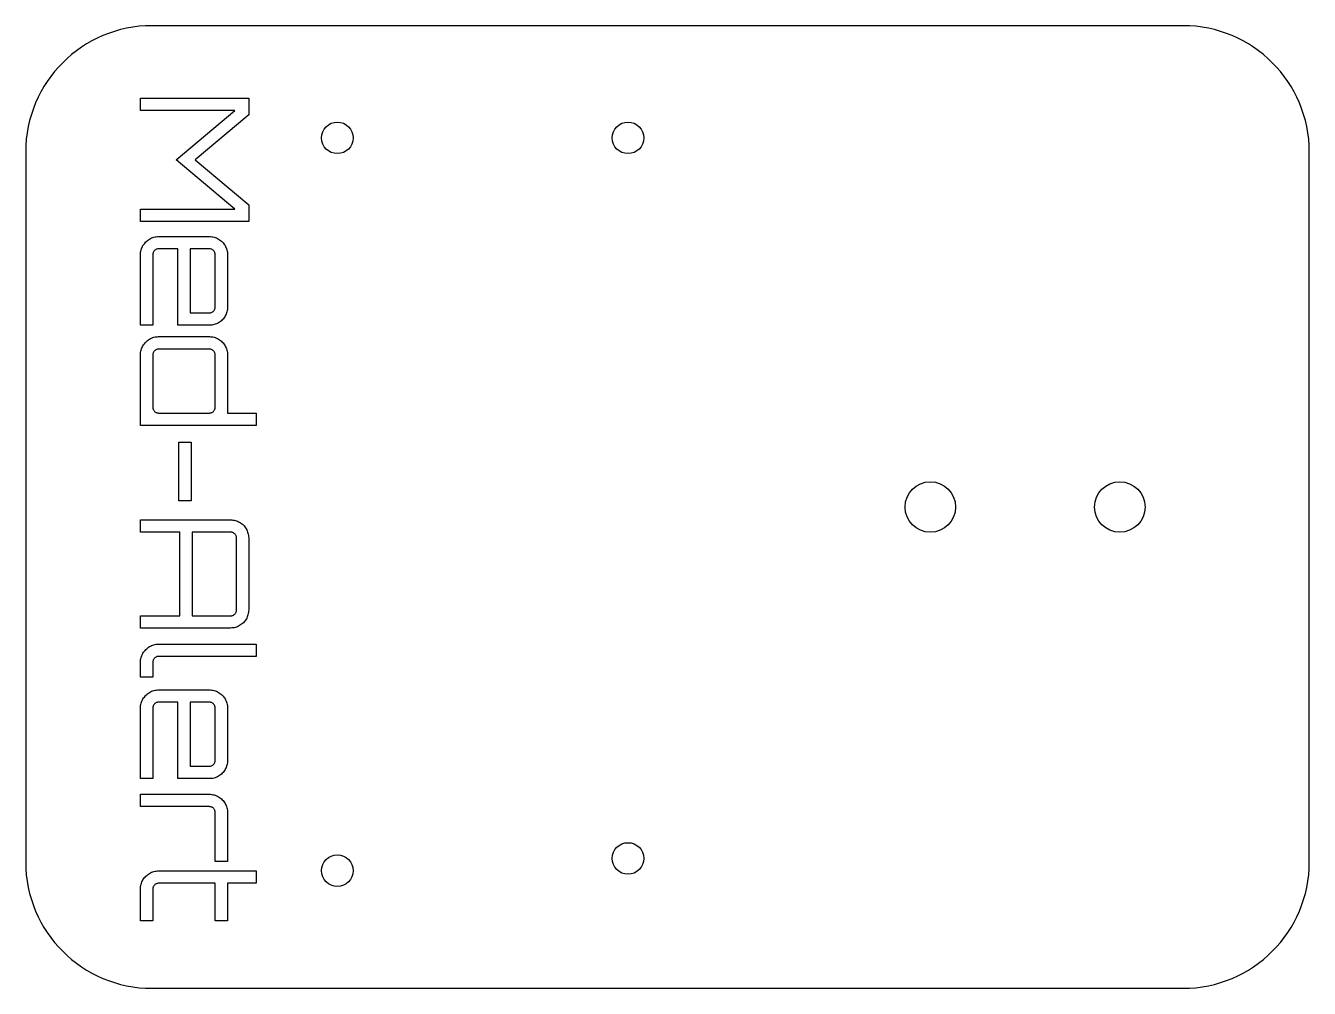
# Model space of a CAD drawing. Header units: metres. Extents: x -0.051 to 0.051, y -0.038 to 0.038.
import ezdxf

# ---------------------------------------------------------------- set-up
doc = ezdxf.new("R2010")
doc.units = ezdxf.units.M

msp = doc.modelspace()

# ---------------------------------------------------------------- linework, layer by layer
at = {"color": 7, "linetype": 'Continuous', "lineweight": 25}
for p, q in [((0.0408, 0.0381), (-0.0408, 0.0381)), ((-0.04171, 0.03236), (-0.03315, 0.03236)), ((-0.04171, 0.03139), (-0.04171, 0.03236)), ((-0.03315, 0.03236), (-0.03315, 0.03104)), ((-0.03425, 0.03139), (-0.04171, 0.03139)), ((-0.0389, 0.02748), (-0.03425, 0.03139)), ((-0.03315, 0.03104), (-0.03739, 0.02748)), ((-0.0508, 0.0281), (-0.0508, -0.0281)), ((-0.03425, 0.02357), (-0.0389, 0.02748)), ((-0.03739, 0.02748), (-0.03315, 0.02393)), ((0.0508, -0.0281), (0.0508, 0.0281)), ((-0.04171, 0.02357), (-0.03425, 0.02357)), ((-0.04171, 0.02261), (-0.04171, 0.02357)), ((-0.03315, 0.02393), (-0.03315, 0.02261)), ((-0.03315, 0.02261), (-0.04171, 0.02261)), ((-0.04028, 0.02141), (-0.03626, 0.02141)), ((-0.03875, 0.02043), (-0.04028, 0.02043)), ((-0.03875, 0.01438), (-0.03875, 0.02043)), ((-0.03626, 0.02043), (-0.03778, 0.02043)), ((-0.03778, 0.02043), (-0.03778, 0.01537)), ((-0.04171, 0.01438), (-0.04171, 0.01997)), ((-0.04074, 0.01997), (-0.04074, 0.01438)), ((-0.03579, 0.01583), (-0.03579, 0.01997)), ((-0.03482, 0.01997), (-0.03482, 0.01583)), ((-0.03778, 0.01537), (-0.03626, 0.01537)), ((-0.04074, 0.01438), (-0.04171, 0.01438)), ((-0.03626, 0.01438), (-0.03875, 0.01438)), ((-0.04028, 0.01349), (-0.03626, 0.01349)), ((-0.03626, 0.0125), (-0.04028, 0.0125)), ((-0.04171, 0.00646), (-0.04171, 0.01204)), ((-0.04074, 0.01204), (-0.04074, 0.0079)), ((-0.03579, 0.0079), (-0.03579, 0.01204)), ((-0.03482, 0.01204), (-0.03482, 0.00744)), ((-0.04028, 0.00744), (-0.03626, 0.00744)), ((-0.03482, 0.00744), (-0.03256, 0.00744)), ((-0.03256, 0.00744), (-0.03256, 0.00646)), ((-0.03256, 0.00646), (-0.04171, 0.00646)), ((-0.03868, 0.00513), (-0.03771, 0.00513)), ((-0.03868, 0.0005), (-0.03868, 0.00513)), ((-0.03771, 0.00513), (-0.03771, 0.0005)), ((-0.03771, 0.0005), (-0.03868, 0.0005)), ((-0.04171, -0.00102), (-0.03458, -0.00102)), ((-0.04171, -0.00198), (-0.04171, -0.00102)), ((-0.03859, -0.00198), (-0.04171, -0.00198)), ((-0.03859, -0.00862), (-0.03859, -0.00198)), ((-0.03762, -0.00198), (-0.03762, -0.00862)), ((-0.03458, -0.00198), (-0.03762, -0.00198)), ((-0.03412, -0.00815), (-0.03412, -0.00245)), ((-0.03315, -0.00245), (-0.03315, -0.00815)), ((-0.04171, -0.00862), (-0.03859, -0.00862)), ((-0.04171, -0.00958), (-0.04171, -0.00862)), ((-0.03762, -0.00862), (-0.03458, -0.00862)), ((-0.03458, -0.00958), (-0.04171, -0.00958)), ((-0.04028, -0.01085), (-0.03256, -0.01085)), ((-0.03256, -0.01085), (-0.03256, -0.01183)), ((-0.03256, -0.01183), (-0.04028, -0.01183)), ((-0.04171, -0.01346), (-0.04171, -0.01229)), ((-0.04074, -0.01229), (-0.04074, -0.01346)), ((-0.04074, -0.01346), (-0.04171, -0.01346)), ((-0.04028, -0.01448), (-0.03626, -0.01448)), ((-0.04171, -0.0215), (-0.04171, -0.01591)), ((-0.04074, -0.01591), (-0.04074, -0.0215)), ((-0.03875, -0.01545), (-0.04028, -0.01545)), ((-0.03875, -0.0215), (-0.03875, -0.01545)), ((-0.03626, -0.01545), (-0.03778, -0.01545)), ((-0.03778, -0.01545), (-0.03778, -0.02051)), ((-0.03579, -0.02005), (-0.03579, -0.01591)), ((-0.03482, -0.01591), (-0.03482, -0.02005)), ((-0.03778, -0.02051), (-0.03626, -0.02051)), ((-0.04074, -0.0215), (-0.04171, -0.0215)), ((-0.03626, -0.0215), (-0.03875, -0.0215)), ((-0.04171, -0.02274), (-0.03626, -0.02274)), ((-0.04171, -0.02372), (-0.04171, -0.02274)), ((-0.03626, -0.02372), (-0.04171, -0.02372)), ((-0.03579, -0.02806), (-0.03579, -0.02418)), ((-0.03482, -0.02418), (-0.03482, -0.02806)), ((-0.03482, -0.02806), (-0.03579, -0.02806)), ((-0.04028, -0.02881), (-0.03256, -0.02881)), ((-0.03256, -0.02881), (-0.03256, -0.02978)), ((-0.04171, -0.03277), (-0.04171, -0.03025)), ((-0.04074, -0.03025), (-0.04074, -0.03277)), ((-0.03579, -0.02978), (-0.04028, -0.02978)), ((-0.03579, -0.03277), (-0.03579, -0.02978)), ((-0.03482, -0.02978), (-0.03482, -0.03277)), ((-0.03256, -0.02978), (-0.03482, -0.02978)), ((-0.04074, -0.03277), (-0.04171, -0.03277)), ((-0.03482, -0.03277), (-0.03579, -0.03277)), ((-0.0408, -0.0381), (0.0408, -0.0381))]:
    msp.add_line(p, q, dxfattribs=at)
for centre, radius in [((-0.02613, 0.02922), 0.00125), ((-0.00313, 0.02922), 0.00125), ((0.0208, 0), 0.002), ((0.0358, 0), 0.002), ((-0.00313, -0.02782), 0.00125), ((-0.02613, -0.02878), 0.00125)]:
    msp.add_circle(centre, radius, dxfattribs=at)
for centre, start, end in [((-0.0408, 0.0281), 90, 180), ((0.0408, 0.0281), 0, 90), ((-0.0408, -0.0281), 180, 270), ((0.0408, -0.0281), 270, 0)]:
    msp.add_arc(centre, 0.01, start, end, dxfattribs=at)
for points, knots in [([(-0.04171, 0.01997), (-0.04171, 0.02003), (-0.04171, 0.02016), (-0.04167, 0.02035), (-0.04161, 0.02052), (-0.04152, 0.02069), (-0.04141, 0.02084), (-0.04129, 0.02099), (-0.04115, 0.02111), (-0.041, 0.02121), (-0.04083, 0.0213), (-0.04065, 0.02136), (-0.04047, 0.0214), (-0.04034, 0.0214), (-0.04028, 0.02141)], [0, 0, 0, 0, 0.085601, 0.168929, 0.251189, 0.334433, 0.4178, 0.499964, 0.582128, 0.665495, 0.748739, 0.831969, 0.914399, 1, 1, 1, 1]), ([(-0.03626, 0.02141), (-0.03619, 0.0214), (-0.03607, 0.0214), (-0.03588, 0.02136), (-0.0357, 0.0213), (-0.03554, 0.02121), (-0.03538, 0.02111), (-0.03524, 0.02099), (-0.03512, 0.02084), (-0.03501, 0.02069), (-0.03493, 0.02052), (-0.03486, 0.02035), (-0.03483, 0.02016), (-0.03482, 0.02003), (-0.03482, 0.01997)], [0, 0, 0, 0, 0.08559, 0.168757, 0.251257, 0.334491, 0.417846, 0.5, 0.582154, 0.665509, 0.748743, 0.831243, 0.91441, 1, 1, 1, 1]), ([(-0.04028, 0.02043), (-0.04031, 0.02043), (-0.04037, 0.02043), (-0.04045, 0.0204), (-0.04053, 0.02036), (-0.0406, 0.0203), (-0.04067, 0.02023), (-0.04071, 0.02015), (-0.04073, 0.02006), (-0.04074, 0.02), (-0.04074, 0.01997)], [0, 0, 0, 0, 0.125919, 0.24713, 0.370966, 0.500282, 0.627791, 0.750515, 0.871726, 1, 1, 1, 1]), ([(-0.03579, 0.01997), (-0.0358, 0.02), (-0.0358, 0.02006), (-0.03583, 0.02015), (-0.03587, 0.02023), (-0.03593, 0.0203), (-0.036, 0.02036), (-0.03608, 0.0204), (-0.03617, 0.02043), (-0.03623, 0.02043), (-0.03626, 0.02043)], [0, 0, 0, 0, 0.1283637, 0.2496585, 0.3735807, 0.5011784, 0.628776, 0.7526982, 0.873993, 1, 1, 1, 1]), ([(-0.03482, 0.01583), (-0.03482, 0.01577), (-0.03483, 0.01564), (-0.03486, 0.01545), (-0.03493, 0.01527), (-0.03501, 0.0151), (-0.03512, 0.01495), (-0.03524, 0.01481), (-0.03538, 0.01468), (-0.03554, 0.01457), (-0.0357, 0.01449), (-0.03588, 0.01443), (-0.03607, 0.01439), (-0.03619, 0.01438), (-0.03626, 0.01438)], [0, 0, 0, 0, 0.0873862, 0.1715805, 0.2543379, 0.3377841, 0.4206769, 0.5023743, 0.5845737, 0.6674665, 0.7502378, 0.8320303, 0.9148849, 1, 1, 1, 1]), ([(-0.03626, 0.01537), (-0.03623, 0.01537), (-0.03617, 0.01537), (-0.03608, 0.0154), (-0.036, 0.01544), (-0.03593, 0.0155), (-0.03587, 0.01557), (-0.03583, 0.01565), (-0.0358, 0.01574), (-0.0358, 0.0158), (-0.03579, 0.01583)], [0, 0, 0, 0, 0.125919, 0.24713, 0.369854, 0.497362, 0.626679, 0.750515, 0.871726, 1, 1, 1, 1]), ([(-0.04171, 0.01204), (-0.04171, 0.0121), (-0.04171, 0.01223), (-0.04167, 0.01242), (-0.04161, 0.0126), (-0.04152, 0.01277), (-0.04141, 0.01292), (-0.04129, 0.01306), (-0.04115, 0.01319), (-0.041, 0.01329), (-0.04083, 0.01338), (-0.04065, 0.01344), (-0.04047, 0.01348), (-0.04034, 0.01348), (-0.04028, 0.01349)], [0, 0, 0, 0, 0.087433, 0.171819, 0.254373, 0.337863, 0.4208, 0.502541, 0.584282, 0.667218, 0.750034, 0.832835, 0.91484, 1, 1, 1, 1]), ([(-0.03626, 0.01349), (-0.03619, 0.01348), (-0.03607, 0.01348), (-0.03588, 0.01344), (-0.0357, 0.01338), (-0.03554, 0.01329), (-0.03538, 0.01319), (-0.03524, 0.01306), (-0.03512, 0.01292), (-0.03501, 0.01277), (-0.03493, 0.0126), (-0.03486, 0.01242), (-0.03483, 0.01223), (-0.03482, 0.0121), (-0.03482, 0.01204)], [0, 0, 0, 0, 0.085149, 0.167888, 0.249963, 0.332767, 0.415693, 0.497424, 0.579154, 0.66208, 0.74556, 0.82835, 0.912579, 1, 1, 1, 1]), ([(-0.04028, 0.0125), (-0.04031, 0.0125), (-0.04037, 0.01249), (-0.04045, 0.01247), (-0.04053, 0.01242), (-0.0406, 0.01236), (-0.04067, 0.01229), (-0.04071, 0.01221), (-0.04073, 0.01213), (-0.04074, 0.01207), (-0.04074, 0.01204)], [0, 0, 0, 0, 0.126217, 0.247713, 0.371841, 0.501463, 0.629273, 0.752287, 0.873783, 1, 1, 1, 1]), ([(-0.03579, 0.01204), (-0.0358, 0.01207), (-0.0358, 0.01213), (-0.03583, 0.01221), (-0.03587, 0.01229), (-0.03593, 0.01236), (-0.036, 0.01242), (-0.03608, 0.01247), (-0.03617, 0.01249), (-0.03623, 0.0125), (-0.03626, 0.0125)], [0, 0, 0, 0, 0.126305, 0.247886, 0.372101, 0.5, 0.627899, 0.752114, 0.873695, 1, 1, 1, 1]), ([(-0.04074, 0.0079), (-0.04074, 0.00787), (-0.04073, 0.00781), (-0.04071, 0.00772), (-0.04067, 0.00764), (-0.0406, 0.00757), (-0.04053, 0.00751), (-0.04045, 0.00747), (-0.04037, 0.00744), (-0.04031, 0.00744), (-0.04028, 0.00744)], [0, 0, 0, 0, 0.1261285, 0.2475402, 0.3704682, 0.5, 0.6295318, 0.7524598, 0.8738715, 1, 1, 1, 1]), ([(-0.03626, 0.00744), (-0.03623, 0.00744), (-0.03617, 0.00744), (-0.03608, 0.00747), (-0.036, 0.00751), (-0.03593, 0.00757), (-0.03587, 0.00764), (-0.03583, 0.00772), (-0.0358, 0.00781), (-0.0358, 0.00787), (-0.03579, 0.0079)], [0, 0, 0, 0, 0.126217, 0.247713, 0.370727, 0.498537, 0.628159, 0.752287, 0.873783, 1, 1, 1, 1]), ([(-0.03458, -0.00102), (-0.03452, -0.00102), (-0.03439, -0.00103), (-0.03421, -0.00106), (-0.03403, -0.00112), (-0.03386, -0.00121), (-0.03371, -0.00131), (-0.03357, -0.00143), (-0.03344, -0.00157), (-0.03334, -0.00173), (-0.03326, -0.00189), (-0.0332, -0.00207), (-0.03316, -0.00225), (-0.03316, -0.00238), (-0.03315, -0.00245)], [0, 0, 0, 0, 0.086018, 0.169601, 0.252015, 0.335316, 0.418228, 0.500289, 0.581772, 0.664684, 0.747985, 0.830399, 0.913982, 1, 1, 1, 1]), ([(-0.03412, -0.00245), (-0.03412, -0.00242), (-0.03412, -0.00236), (-0.03415, -0.00227), (-0.03419, -0.00219), (-0.03425, -0.00212), (-0.03432, -0.00206), (-0.0344, -0.00202), (-0.03449, -0.00199), (-0.03455, -0.00198), (-0.03458, -0.00198)], [0, 0, 0, 0, 0.126007, 0.247302, 0.371224, 0.498822, 0.626419, 0.750342, 0.871636, 1, 1, 1, 1]), ([(-0.03315, -0.00815), (-0.03316, -0.00822), (-0.03316, -0.00834), (-0.0332, -0.00853), (-0.03326, -0.00871), (-0.03334, -0.00887), (-0.03344, -0.00903), (-0.03357, -0.00917), (-0.03371, -0.00929), (-0.03386, -0.00939), (-0.03403, -0.00948), (-0.03421, -0.00954), (-0.03439, -0.00957), (-0.03452, -0.00958), (-0.03458, -0.00958)], [0, 0, 0, 0, 0.085977, 0.168768, 0.25187, 0.335131, 0.418004, 0.499447, 0.581972, 0.664844, 0.748105, 0.83048, 0.914023, 1, 1, 1, 1]), ([(-0.03458, -0.00862), (-0.03455, -0.00862), (-0.03449, -0.00861), (-0.0344, -0.00858), (-0.03432, -0.00854), (-0.03425, -0.00848), (-0.03419, -0.00841), (-0.03415, -0.00833), (-0.03412, -0.00824), (-0.03412, -0.00818), (-0.03412, -0.00815)], [0, 0, 0, 0, 0.127973, 0.248899, 0.371334, 0.498543, 0.627556, 0.751101, 0.872027, 1, 1, 1, 1]), ([(-0.04171, -0.01229), (-0.04171, -0.01223), (-0.04171, -0.0121), (-0.04167, -0.01192), (-0.04161, -0.01174), (-0.04152, -0.01157), (-0.04141, -0.01142), (-0.04129, -0.01128), (-0.04115, -0.01116), (-0.041, -0.01105), (-0.04083, -0.01096), (-0.04065, -0.0109), (-0.04047, -0.01086), (-0.04034, -0.01086), (-0.04028, -0.01085)], [0, 0, 0, 0, 0.085588, 0.168904, 0.251151, 0.334383, 0.417737, 0.499888, 0.58204, 0.665394, 0.748625, 0.831843, 0.914412, 1, 1, 1, 1]), ([(-0.04028, -0.01183), (-0.04031, -0.01183), (-0.04037, -0.01183), (-0.04045, -0.01186), (-0.04053, -0.0119), (-0.0406, -0.01197), (-0.04067, -0.01203), (-0.04071, -0.01212), (-0.04073, -0.0122), (-0.04074, -0.01226), (-0.04074, -0.01229)], [0, 0, 0, 0, 0.125919, 0.24713, 0.370966, 0.500282, 0.627791, 0.750515, 0.871726, 1, 1, 1, 1]), ([(-0.04171, -0.01591), (-0.04171, -0.01585), (-0.04171, -0.01572), (-0.04167, -0.01554), (-0.04161, -0.01536), (-0.04152, -0.01519), (-0.04141, -0.01504), (-0.04129, -0.0149), (-0.04115, -0.01478), (-0.041, -0.01467), (-0.04083, -0.01458), (-0.04065, -0.01452), (-0.04047, -0.01448), (-0.04034, -0.01448), (-0.04028, -0.01448)], [0, 0, 0, 0, 0.0856014, 0.1689295, 0.2511892, 0.3344334, 0.4177999, 0.4999641, 0.5821283, 0.6654948, 0.748739, 0.8319692, 0.9143986, 1, 1, 1, 1]), ([(-0.03626, -0.01448), (-0.03619, -0.01448), (-0.03607, -0.01448), (-0.03588, -0.01452), (-0.0357, -0.01458), (-0.03554, -0.01467), (-0.03538, -0.01478), (-0.03524, -0.0149), (-0.03512, -0.01504), (-0.03501, -0.01519), (-0.03493, -0.01536), (-0.03486, -0.01554), (-0.03483, -0.01572), (-0.03482, -0.01585), (-0.03482, -0.01591)], [0, 0, 0, 0, 0.08559, 0.168757, 0.251257, 0.334491, 0.417846, 0.5, 0.582154, 0.665509, 0.748743, 0.831243, 0.91441, 1, 1, 1, 1]), ([(-0.04028, -0.01545), (-0.04031, -0.01545), (-0.04037, -0.01545), (-0.04045, -0.01548), (-0.04053, -0.01553), (-0.0406, -0.01559), (-0.04067, -0.01565), (-0.04071, -0.01574), (-0.04073, -0.01582), (-0.04074, -0.01588), (-0.04074, -0.01591)], [0, 0, 0, 0, 0.125919, 0.24713, 0.370966, 0.500282, 0.627791, 0.750515, 0.871726, 1, 1, 1, 1]), ([(-0.03579, -0.01591), (-0.0358, -0.01588), (-0.0358, -0.01582), (-0.03583, -0.01574), (-0.03587, -0.01565), (-0.03593, -0.01559), (-0.036, -0.01552), (-0.03608, -0.01548), (-0.03617, -0.01545), (-0.03623, -0.01545), (-0.03626, -0.01545)], [0, 0, 0, 0, 0.128364, 0.249658, 0.373581, 0.501178, 0.628776, 0.752698, 0.873993, 1, 1, 1, 1]), ([(-0.03482, -0.02005), (-0.03482, -0.02012), (-0.03483, -0.02025), (-0.03486, -0.02044), (-0.03493, -0.02061), (-0.03501, -0.02078), (-0.03512, -0.02094), (-0.03524, -0.02108), (-0.03538, -0.0212), (-0.03554, -0.02131), (-0.0357, -0.0214), (-0.03588, -0.02146), (-0.03607, -0.0215), (-0.03619, -0.0215), (-0.03626, -0.0215)], [0, 0, 0, 0, 0.087386, 0.171581, 0.254338, 0.337784, 0.420677, 0.502374, 0.584574, 0.667467, 0.750238, 0.83203, 0.914885, 1, 1, 1, 1]), ([(-0.03626, -0.02051), (-0.03623, -0.02051), (-0.03617, -0.02051), (-0.03608, -0.02048), (-0.036, -0.02044), (-0.03593, -0.02038), (-0.03587, -0.02031), (-0.03583, -0.02023), (-0.0358, -0.02014), (-0.0358, -0.02008), (-0.03579, -0.02005)], [0, 0, 0, 0, 0.125919, 0.24713, 0.369854, 0.497362, 0.626679, 0.750515, 0.871726, 1, 1, 1, 1]), ([(-0.03626, -0.02274), (-0.03619, -0.02274), (-0.03607, -0.02275), (-0.03588, -0.02279), (-0.0357, -0.02285), (-0.03554, -0.02294), (-0.03538, -0.02304), (-0.03524, -0.02317), (-0.03512, -0.02331), (-0.03501, -0.02346), (-0.03493, -0.02363), (-0.03486, -0.0238), (-0.03483, -0.02399), (-0.03482, -0.02412), (-0.03482, -0.02418)], [0, 0, 0, 0, 0.085578, 0.168882, 0.25137, 0.334591, 0.417934, 0.500075, 0.582216, 0.66556, 0.74878, 0.831268, 0.914422, 1, 1, 1, 1]), ([(-0.03579, -0.02418), (-0.0358, -0.02415), (-0.0358, -0.02409), (-0.03583, -0.024), (-0.03587, -0.02392), (-0.03593, -0.02385), (-0.036, -0.02379), (-0.03608, -0.02375), (-0.03617, -0.02372), (-0.03623, -0.02372), (-0.03626, -0.02372)], [0, 0, 0, 0, 0.128364, 0.249658, 0.373581, 0.501178, 0.628776, 0.752698, 0.873993, 1, 1, 1, 1]), ([(-0.04171, -0.03025), (-0.04171, -0.03018), (-0.04171, -0.03005), (-0.04167, -0.02986), (-0.04161, -0.02968), (-0.04152, -0.02951), (-0.04142, -0.02936), (-0.04129, -0.02922), (-0.04115, -0.0291), (-0.041, -0.029), (-0.04083, -0.02891), (-0.04065, -0.02885), (-0.04047, -0.02881), (-0.04034, -0.02881), (-0.04028, -0.02881)], [0, 0, 0, 0, 0.08763, 0.172207, 0.254947, 0.338626, 0.421751, 0.503106, 0.585031, 0.667302, 0.749958, 0.832457, 0.914647, 1, 1, 1, 1]), ([(-0.04028, -0.02978), (-0.04031, -0.02978), (-0.04037, -0.02979), (-0.04045, -0.02982), (-0.04053, -0.02986), (-0.0406, -0.02992), (-0.04067, -0.02999), (-0.04071, -0.03007), (-0.04073, -0.03016), (-0.04074, -0.03022), (-0.04074, -0.03025)], [0, 0, 0, 0, 0.125919, 0.24713, 0.370966, 0.500282, 0.627791, 0.750515, 0.871726, 1, 1, 1, 1])]:
    msp.add_open_spline(points, degree=3, knots=knots, dxfattribs=at)

doc.saveas('drawing.dxf')
